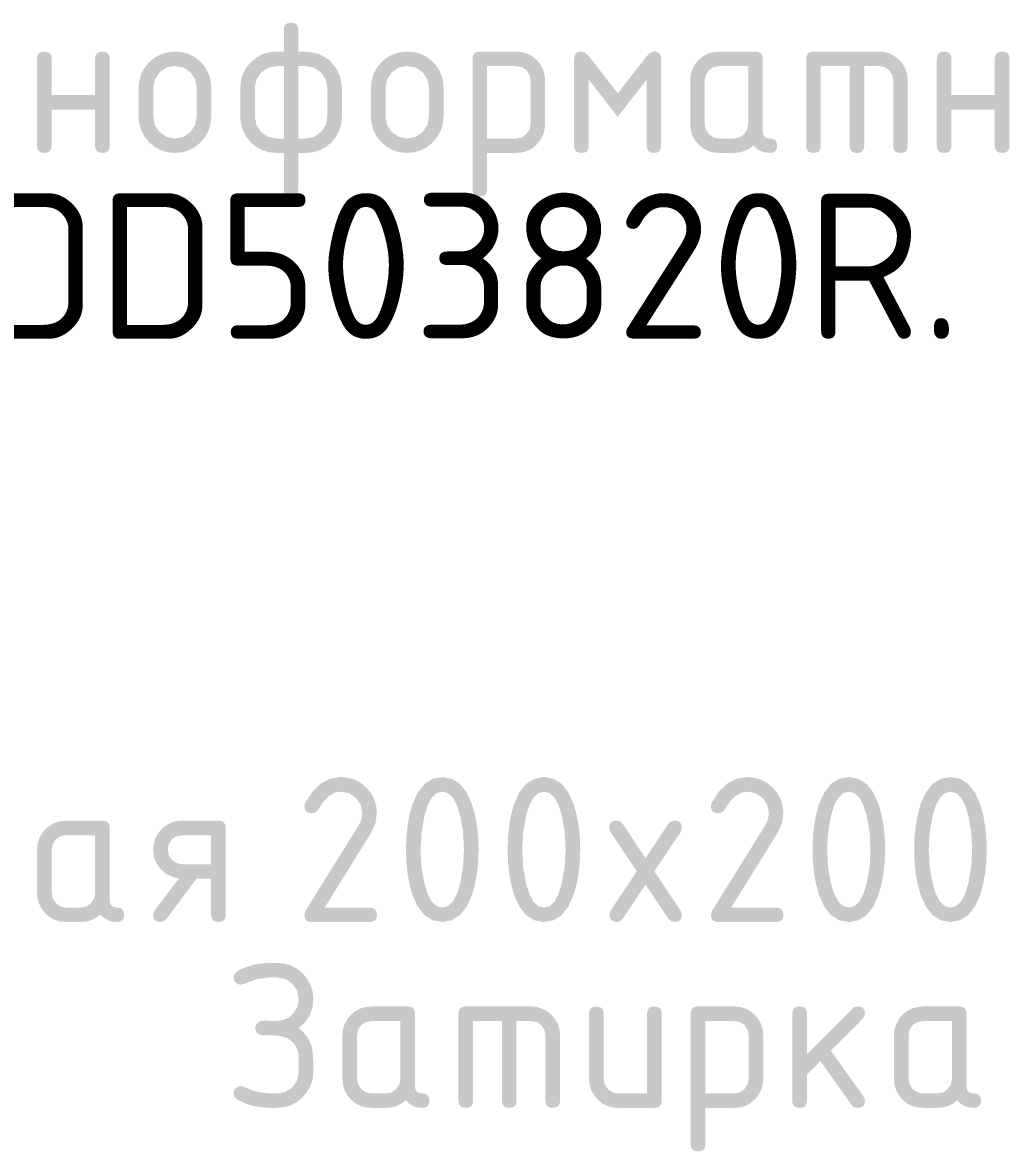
# Model space of a CAD drawing. Header units: millimetres. Extents: x 0 to 1189, y 0 to 841.
# Drawn here: x 1052.7 to 1073.31, y 405.28 to 428.85 of the extents above; entities that cross this region are included whole.
import ezdxf

# ---------------------------------------------------------------- set-up
doc = ezdxf.new("R2010")
doc.units = ezdxf.units.MM

msp = doc.modelspace()

# ---------------------------------------------------------------- hatches: boundary and pattern name
h = msp.add_hatch(color=7)
h.paths.add_polyline_path([(1058.15944, 426.42685), (1058.15944, 427.938283), (1058.007304, 427.938283), (1057.832293, 427.905968), (1057.685395, 427.807094), (1057.58652, 427.660608), (1057.554205, 427.485184), (1057.554205, 426.879949), (1057.58652, 426.706386), (1057.685395, 426.55804), (1057.832293, 426.460819), (1058.007304, 426.42685)])
h.paths.add_polyline_path([(1058.15944, 426.126438), (1058.007304, 426.126438), (1057.854807, 426.140029), (1057.714609, 426.181008), (1057.5864, 426.249686), (1057.469869, 426.346373), (1057.372864, 426.463153), (1057.304022, 426.591044), (1057.262983, 426.729993), (1057.249383, 426.879949), (1057.249383, 427.485184), (1057.262983, 427.63769), (1057.304022, 427.777948), (1057.372864, 427.906321), (1057.469869, 428.02317), (1057.5864, 428.119857), (1057.714609, 428.188535), (1057.854807, 428.229514), (1058.007304, 428.243105), (1058.15944, 428.243105), (1058.15944, 428.700062), (1058.168965, 428.764391), (1058.197198, 428.810788), (1058.243621, 428.838891), (1058.307717, 428.848339), (1058.374594, 428.838891), (1058.4223, 428.810788), (1058.450886, 428.764391), (1058.460403, 428.700062), (1058.460403, 428.243105), (1058.604779, 428.239841), (1058.726985, 428.229807), (1058.82697, 428.212642), (1058.904683, 428.187983), (1059.097953, 428.073882), (1059.24368, 427.908517), (1059.338696, 427.708013), (1059.37046, 427.485184), (1059.37046, 426.879949), (1059.356326, 426.729993), (1059.314442, 426.591044), (1059.245584, 426.463153), (1059.150525, 426.346373), (1059.033676, 426.249686), (1058.905303, 426.181008), (1058.765044, 426.140029), (1058.612539, 426.126438), (1058.460403, 426.126438), (1058.460403, 425.364659), (1058.450886, 425.30033), (1058.4223, 425.253933), (1058.374594, 425.22583), (1058.307717, 425.216382), (1058.243621, 425.22583), (1058.197198, 425.253933), (1058.168965, 425.30033), (1058.15944, 425.364659)])
h.paths.add_polyline_path([(1058.460403, 426.42685), (1058.612539, 426.42685), (1058.787963, 426.46137), (1058.934448, 426.562449), (1059.033323, 426.708384), (1059.065638, 426.879949), (1059.065638, 427.485184), (1059.033323, 427.660608), (1058.934448, 427.807094), (1058.787963, 427.905968), (1058.612539, 427.938283), (1058.460403, 427.938283)])
h = msp.add_hatch(color=7)
h.dxf.hatch_style = 2
h.paths.add_polyline_path([(1053.310884, 427.032636), (1053.310884, 426.274715), (1053.301376, 426.208526), (1053.27285, 426.162336), (1053.225308, 426.135266), (1053.158749, 426.126438), (1053.091871, 426.135266), (1053.044165, 426.162336), (1053.015579, 426.208526), (1053.006062, 426.274715), (1053.006062, 428.094828), (1053.015579, 428.159156), (1053.044165, 428.205553), (1053.091871, 428.233657), (1053.158749, 428.243105), (1053.225308, 428.233657), (1053.27285, 428.205553), (1053.301376, 428.159156), (1053.310884, 428.094828), (1053.310884, 427.336907), (1054.217082, 427.336907), (1054.217082, 428.094828), (1054.22659, 428.159156), (1054.255116, 428.205553), (1054.302658, 428.233657), (1054.369217, 428.243105), (1054.436095, 428.233657), (1054.483801, 428.205553), (1054.512387, 428.159156), (1054.521904, 428.094828), (1054.521904, 426.274715), (1054.512387, 426.208526), (1054.483801, 426.162336), (1054.436095, 426.135266), (1054.369217, 426.126438), (1054.302658, 426.135266), (1054.255116, 426.162336), (1054.22659, 426.208526), (1054.217082, 426.274715), (1054.217082, 427.032636)])
h = msp.add_hatch(color=7)
h.paths.add_polyline_path([(1055.127723, 426.879949), (1055.127723, 427.485184), (1055.141322, 427.63769), (1055.182362, 427.777948), (1055.251203, 427.906321), (1055.348209, 428.02317), (1055.464739, 428.119857), (1055.592948, 428.188535), (1055.733146, 428.229514), (1055.885644, 428.243105), (1056.038141, 428.229574), (1056.178339, 428.189017), (1056.306548, 428.121484), (1056.423079, 428.027028), (1056.520084, 427.910429), (1056.588925, 427.781738), (1056.629965, 427.64023), (1056.643565, 427.485184), (1056.643565, 426.879949), (1056.629285, 426.729993), (1056.586789, 426.591044), (1056.516596, 426.463153), (1056.41922, 426.346373), (1056.3043, 426.249686), (1056.176203, 426.181008), (1056.03622, 426.140029), (1055.885644, 426.126438), (1055.733146, 426.140029), (1055.592948, 426.181008), (1055.464739, 426.249686), (1055.348209, 426.346373), (1055.251203, 426.463153), (1055.182362, 426.591044), (1055.141322, 426.729993)])
h.paths.add_polyline_path([(1056.338743, 426.884359), (1056.338743, 427.489594), (1056.306428, 427.663157), (1056.207553, 427.811503), (1056.060654, 427.910378), (1055.885644, 427.942693), (1055.710633, 427.910378), (1055.563734, 427.811503), (1055.46486, 427.663157), (1055.432545, 427.489594), (1055.432545, 426.884359), (1055.46486, 426.707488), (1055.563734, 426.562449), (1055.710633, 426.46137), (1055.885644, 426.42685), (1056.060654, 426.46137), (1056.207553, 426.562449), (1056.306428, 426.708935)])
h = msp.add_hatch(color=7)
h.paths.add_polyline_path([(1059.976694, 426.879949), (1059.976694, 427.485184), (1059.990294, 427.63769), (1060.031334, 427.777948), (1060.100175, 427.906321), (1060.19718, 428.02317), (1060.313711, 428.119857), (1060.44192, 428.188535), (1060.582118, 428.229514), (1060.734615, 428.243105), (1060.887112, 428.229574), (1061.027311, 428.189017), (1061.15552, 428.121484), (1061.27205, 428.027028), (1061.369055, 427.910429), (1061.437897, 427.781738), (1061.478937, 427.64023), (1061.492536, 427.485184), (1061.492536, 426.879949), (1061.478256, 426.729993), (1061.435761, 426.591044), (1061.365567, 426.463153), (1061.268192, 426.346373), (1061.153272, 426.249686), (1061.025175, 426.181008), (1060.885192, 426.140029), (1060.734615, 426.126438), (1060.582118, 426.140029), (1060.44192, 426.181008), (1060.313711, 426.249686), (1060.19718, 426.346373), (1060.100175, 426.463153), (1060.031334, 426.591044), (1059.990294, 426.729993)])
h.paths.add_polyline_path([(1061.187714, 426.884359), (1061.187714, 427.489594), (1061.155399, 427.663157), (1061.056525, 427.811503), (1060.909626, 427.910378), (1060.734615, 427.942693), (1060.559604, 427.910378), (1060.412706, 427.811503), (1060.313831, 427.663157), (1060.281516, 427.489594), (1060.281516, 426.884359), (1060.313831, 426.707488), (1060.412706, 426.562449), (1060.559604, 426.46137), (1060.734615, 426.42685), (1060.909626, 426.46137), (1061.056525, 426.562449), (1061.155399, 426.708935)])
h = msp.add_hatch(color=7)
h.paths.add_polyline_path([(1062.098355, 428.094828), (1062.107872, 428.159156), (1062.136458, 428.205553), (1062.184164, 428.233657), (1062.251042, 428.243105), (1063.008411, 428.243105), (1063.130824, 428.23202), (1063.24316, 428.199077), (1063.345057, 428.144739), (1063.436154, 428.069472), (1063.51397, 427.975834), (1063.569617, 427.872688), (1063.603043, 427.760034), (1063.614197, 427.63787), (1063.614197, 426.731673), (1063.603043, 426.609509), (1063.569617, 426.496855), (1063.51397, 426.393709), (1063.436154, 426.300071), (1063.345057, 426.222944), (1063.24316, 426.168813), (1063.130824, 426.136903), (1063.008411, 426.126438), (1062.403177, 426.126438), (1062.403177, 425.364659), (1062.393668, 425.30033), (1062.365143, 425.253933), (1062.317601, 425.22583), (1062.251042, 425.216382), (1062.184164, 425.22583), (1062.136458, 425.253933), (1062.107872, 425.30033), (1062.098355, 425.364659)])
h.paths.add_polyline_path([(1062.403177, 427.938283), (1062.403177, 426.42685), (1063.008411, 426.42685), (1063.12396, 426.449175), (1063.220078, 426.516147), (1063.287051, 426.614401), (1063.309375, 426.731673), (1063.309375, 427.63787), (1063.287602, 427.755142), (1063.224488, 427.853396), (1063.126165, 427.918163), (1063.008411, 427.938283)])
h = msp.add_hatch(color=7)
h.dxf.hatch_style = 2
h.paths.add_polyline_path([(1065.130072, 426.879949), (1064.524838, 427.658817), (1064.524838, 426.274715), (1064.515329, 426.208526), (1064.486804, 426.162336), (1064.439261, 426.135266), (1064.372702, 426.126438), (1064.305824, 426.135266), (1064.258118, 426.162336), (1064.229533, 426.208526), (1064.220016, 426.274715), (1064.220016, 428.094828), (1064.229533, 428.159156), (1064.258118, 428.205553), (1064.305824, 428.233657), (1064.372702, 428.243105), (1064.44877, 428.220298), (1064.524838, 428.149949), (1065.130072, 427.371082), (1065.735858, 428.149949), (1065.811925, 428.220298), (1065.887993, 428.243105), (1065.952321, 428.233657), (1065.998718, 428.205553), (1066.026822, 428.159156), (1066.03627, 428.094828), (1066.03627, 426.274715), (1066.026822, 426.208526), (1065.998718, 426.162336), (1065.952321, 426.135266), (1065.887993, 426.126438), (1065.821434, 426.135266), (1065.773891, 426.162336), (1065.745366, 426.208526), (1065.735858, 426.274715), (1065.735858, 427.658817)])
h = msp.add_hatch(color=7)
h.paths.add_polyline_path([(1067.853404, 427.938283), (1067.248169, 427.938283), (1067.130416, 427.91651), (1067.032093, 427.853396), (1066.968979, 427.755142), (1066.947206, 427.63787), (1066.947206, 426.731673), (1066.96953, 426.616055), (1067.036503, 426.516147), (1067.134274, 426.449175), (1067.248169, 426.42685), (1067.55244, 426.42685), (1067.667989, 426.449175), (1067.764107, 426.516147), (1067.831079, 426.614401), (1067.853404, 426.731673)])
h.paths.add_polyline_path([(1068.458638, 426.274715), (1068.44919, 426.208526), (1068.421086, 426.162336), (1068.37469, 426.135266), (1068.310361, 426.126438), (1068.207964, 426.136016), (1068.116264, 426.165023), (1068.034797, 426.213875), (1067.963096, 426.282983), (1067.873428, 426.213875), (1067.775338, 426.165023), (1067.668462, 426.136016), (1067.55244, 426.126438), (1067.248169, 426.126438), (1067.125756, 426.136903), (1067.01342, 426.168813), (1066.911523, 426.222944), (1066.820426, 426.300071), (1066.74261, 426.393089), (1066.686963, 426.495201), (1066.653537, 426.607649), (1066.642384, 426.731673), (1066.642384, 427.63787), (1066.653537, 427.760034), (1066.686963, 427.872688), (1066.74261, 427.975834), (1066.820426, 428.069472), (1066.911523, 428.144739), (1067.01342, 428.199077), (1067.125756, 428.23202), (1067.248169, 428.243105), (1068.005539, 428.243105), (1068.072417, 428.233657), (1068.120123, 428.205553), (1068.148709, 428.159156), (1068.158226, 428.094828), (1068.158226, 426.579537), (1068.167734, 426.512659), (1068.19626, 426.464953), (1068.243802, 426.436368), (1068.310361, 426.42685), (1068.37469, 426.417342), (1068.421086, 426.388817), (1068.44919, 426.341274)])
h = msp.add_hatch(color=7)
h.dxf.hatch_style = 2
h.paths.add_polyline_path([(1069.217439, 428.243105), (1070.580594, 428.243105), (1070.702068, 428.23202), (1070.813207, 428.199077), (1070.914837, 428.144739), (1071.007786, 428.069472), (1071.085602, 427.975834), (1071.141249, 427.872688), (1071.174675, 427.760034), (1071.185828, 427.63787), (1071.185828, 426.274715), (1071.176311, 426.208526), (1071.147726, 426.162336), (1071.10002, 426.135266), (1071.033142, 426.126438), (1070.966582, 426.135266), (1070.91904, 426.162336), (1070.890515, 426.208526), (1070.881006, 426.274715), (1070.881006, 427.63787), (1070.859233, 427.755142), (1070.796119, 427.853396), (1070.697865, 427.918163), (1070.580594, 427.938283), (1070.275772, 427.938283), (1070.275772, 426.274715), (1070.266255, 426.208526), (1070.237669, 426.162336), (1070.189963, 426.135266), (1070.123085, 426.126438), (1070.058989, 426.135266), (1070.012567, 426.162336), (1069.984334, 426.208526), (1069.974808, 426.274715), (1069.974808, 427.938283), (1069.369574, 427.938283), (1069.369574, 426.274715), (1069.360065, 426.208526), (1069.33154, 426.162336), (1069.283998, 426.135266), (1069.217439, 426.126438), (1069.150561, 426.135266), (1069.102855, 426.162336), (1069.074269, 426.208526), (1069.064752, 426.274715), (1069.064752, 428.094828), (1069.074269, 428.159156), (1069.102855, 428.205553), (1069.150561, 428.233657)])
h = msp.add_hatch(color=7)
h.dxf.hatch_style = 2
h.paths.add_polyline_path([(1072.096885, 427.032636), (1072.096885, 426.274715), (1072.087377, 426.208526), (1072.058851, 426.162336), (1072.011309, 426.135266), (1071.94475, 426.126438), (1071.877872, 426.135266), (1071.830166, 426.162336), (1071.80158, 426.208526), (1071.792063, 426.274715), (1071.792063, 428.094828), (1071.80158, 428.159156), (1071.830166, 428.205553), (1071.877872, 428.233657), (1071.94475, 428.243105), (1072.011309, 428.233657), (1072.058851, 428.205553), (1072.087377, 428.159156), (1072.096885, 428.094828), (1072.096885, 427.336907), (1073.003083, 427.336907), (1073.003083, 428.094828), (1073.012591, 428.159156), (1073.041117, 428.205553), (1073.088659, 428.233657), (1073.155218, 428.243105), (1073.222096, 428.233657), (1073.269802, 428.205553), (1073.298388, 428.159156), (1073.307905, 428.094828), (1073.307905, 426.274715), (1073.298388, 426.208526), (1073.269802, 426.162336), (1073.222096, 426.135266), (1073.155218, 426.126438), (1073.088659, 426.135266), (1073.041117, 426.162336), (1073.012591, 426.208526), (1073.003083, 426.274715), (1073.003083, 427.032636)])
h = msp.add_hatch(color=7)
h.dxf.hatch_style = 2
h.paths.add_polyline_path([(1059.344526, 413.094682), (1059.495102, 413.081169), (1059.635085, 413.040319), (1059.763183, 412.971666), (1059.878102, 412.874747), (1059.975478, 412.757898), (1060.045672, 412.629525), (1060.088167, 412.489267), (1060.102447, 412.336761), (1060.067376, 412.120409), (1059.962438, 411.90075), (1059.009938, 410.368371), (1059.94976, 410.368371), (1060.016638, 410.358863), (1060.064344, 410.330338), (1060.09293, 410.282795), (1060.102447, 410.216236), (1060.09293, 410.150047), (1060.064344, 410.103857), (1060.016638, 410.076787), (1059.94976, 410.067959), (1058.739292, 410.067959), (1058.672414, 410.076787), (1058.624708, 410.103857), (1058.596122, 410.150047), (1058.586605, 410.216236), (1058.611961, 410.304982), (1059.721557, 412.087061), (1059.778608, 412.210464), (1059.797625, 412.336761), (1059.76531, 412.512185), (1059.666436, 412.658671), (1059.519537, 412.757545), (1059.344526, 412.78986), (1059.217436, 412.76608), (1059.096341, 412.694707), (1058.980827, 412.575687), (1058.870481, 412.40897), (1058.815842, 412.355502), (1058.739292, 412.336761), (1058.672414, 412.346356), (1058.624708, 412.375071), (1058.596122, 412.422802), (1058.586605, 412.489448), (1058.599283, 412.548428), (1058.752702, 412.787492), (1058.927463, 412.958187), (1059.124445, 413.060567)])
h = msp.add_hatch(color=7)
h.paths.add_polyline_path([(1061.919689, 411.579391), (1061.900121, 411.946087), (1061.839211, 412.290459), (1061.770835, 412.509645), (1061.68618, 412.66563), (1061.584886, 412.75888), (1061.46659, 412.78986), (1061.349922, 412.758811), (1061.248446, 412.665079), (1061.162887, 412.507784), (1061.093968, 412.286049), (1061.033059, 411.940575), (1061.013491, 411.579391), (1061.033059, 411.216278), (1061.093968, 410.872182), (1061.162345, 410.652308), (1061.246999, 410.494806), (1061.348294, 410.40004), (1061.46659, 410.368371), (1061.584886, 410.40004), (1061.68618, 410.494806), (1061.770835, 410.652308), (1061.839211, 410.872182), (1061.900121, 411.216278)])
h.paths.add_polyline_path([(1062.224511, 411.579391), (1062.215803, 411.31827), (1062.189991, 411.075029), (1062.147539, 410.849979), (1062.088912, 410.643428), (1061.978109, 410.391195), (1061.836662, 410.211413), (1061.665759, 410.103771), (1061.46659, 410.067959), (1061.265723, 410.103771), (1061.094519, 410.211413), (1060.952668, 410.391195), (1060.839858, 410.643428), (1060.78378, 410.849979), (1060.742637, 411.075029), (1060.717307, 411.31827), (1060.708669, 411.579391), (1060.717307, 411.842821), (1060.742637, 412.087336), (1060.78378, 412.312835), (1060.839858, 412.519213), (1060.952668, 412.771679), (1061.094519, 412.951435), (1061.265723, 413.058948), (1061.46659, 413.094682), (1061.665759, 413.058948), (1061.836662, 412.951435), (1061.978109, 412.771679), (1062.088912, 412.519213), (1062.147539, 412.310975), (1062.189991, 412.085683), (1062.215803, 411.8422)])
h = msp.add_hatch(color=7)
h.paths.add_polyline_path([(1064.041752, 411.579391), (1064.022184, 411.946087), (1063.961275, 412.290459), (1063.892898, 412.509645), (1063.808244, 412.66563), (1063.706949, 412.75888), (1063.588653, 412.78986), (1063.471985, 412.758811), (1063.37051, 412.665079), (1063.284951, 412.507784), (1063.216032, 412.286049), (1063.155123, 411.940575), (1063.135554, 411.579391), (1063.155123, 411.216278), (1063.216032, 410.872182), (1063.284408, 410.652308), (1063.369063, 410.494806), (1063.470357, 410.40004), (1063.588653, 410.368371), (1063.706949, 410.40004), (1063.808244, 410.494806), (1063.892898, 410.652308), (1063.961275, 410.872182), (1064.022184, 411.216278)])
h.paths.add_polyline_path([(1064.346574, 411.579391), (1064.337867, 411.31827), (1064.312055, 411.075029), (1064.269602, 410.849979), (1064.210975, 410.643428), (1064.100173, 410.391195), (1063.958726, 410.211413), (1063.787823, 410.103771), (1063.588653, 410.067959), (1063.387787, 410.103771), (1063.216583, 410.211413), (1063.074731, 410.391195), (1062.961922, 410.643428), (1062.905844, 410.849979), (1062.864701, 411.075029), (1062.839371, 411.31827), (1062.830732, 411.579391), (1062.839371, 411.842821), (1062.864701, 412.087336), (1062.905844, 412.312835), (1062.961922, 412.519213), (1063.074731, 412.771679), (1063.216583, 412.951435), (1063.387787, 413.058948), (1063.588653, 413.094682), (1063.787823, 413.058948), (1063.958726, 412.951435), (1064.100173, 412.771679), (1064.210975, 412.519213), (1064.269602, 412.310975), (1064.312055, 412.085683), (1064.337867, 411.8422)])
h = msp.add_hatch(color=7)
h.dxf.hatch_style = 2
h.paths.add_polyline_path([(1067.832781, 413.094682), (1067.983357, 413.081169), (1068.12334, 413.040319), (1068.251437, 412.971666), (1068.366357, 412.874747), (1068.463733, 412.757898), (1068.533927, 412.629525), (1068.576422, 412.489267), (1068.590702, 412.336761), (1068.555631, 412.120409), (1068.450693, 411.90075), (1067.498193, 410.368371), (1068.438015, 410.368371), (1068.504893, 410.358863), (1068.552599, 410.330338), (1068.581185, 410.282795), (1068.590702, 410.216236), (1068.581185, 410.150047), (1068.552599, 410.103857), (1068.504893, 410.076787), (1068.438015, 410.067959), (1067.227546, 410.067959), (1067.160669, 410.076787), (1067.112963, 410.103857), (1067.084377, 410.150047), (1067.07486, 410.216236), (1067.100216, 410.304982), (1068.209812, 412.087061), (1068.266863, 412.210464), (1068.28588, 412.336761), (1068.253565, 412.512185), (1068.154691, 412.658671), (1068.007792, 412.757545), (1067.832781, 412.78986), (1067.705691, 412.76608), (1067.584596, 412.694707), (1067.469082, 412.575687), (1067.358736, 412.40897), (1067.304097, 412.355502), (1067.227546, 412.336761), (1067.160669, 412.346356), (1067.112963, 412.375071), (1067.084377, 412.422802), (1067.07486, 412.489448), (1067.087538, 412.548428), (1067.240957, 412.787492), (1067.415718, 412.958187), (1067.6127, 413.060567)])
h = msp.add_hatch(color=7)
h.paths.add_polyline_path([(1070.407944, 411.579391), (1070.388375, 411.946087), (1070.327466, 412.290459), (1070.25909, 412.509645), (1070.174435, 412.66563), (1070.073141, 412.75888), (1069.954845, 412.78986), (1069.838176, 412.758811), (1069.736701, 412.665079), (1069.651142, 412.507784), (1069.582223, 412.286049), (1069.521314, 411.940575), (1069.501746, 411.579391), (1069.521314, 411.216278), (1069.582223, 410.872182), (1069.6506, 410.652308), (1069.735254, 410.494806), (1069.836549, 410.40004), (1069.954845, 410.368371), (1070.073141, 410.40004), (1070.174435, 410.494806), (1070.25909, 410.652308), (1070.327466, 410.872182), (1070.388375, 411.216278)])
h.paths.add_polyline_path([(1070.712766, 411.579391), (1070.704058, 411.31827), (1070.678246, 411.075029), (1070.635794, 410.849979), (1070.577167, 410.643428), (1070.466364, 410.391195), (1070.324917, 410.211413), (1070.154014, 410.103771), (1069.954845, 410.067959), (1069.753978, 410.103771), (1069.582774, 410.211413), (1069.440922, 410.391195), (1069.328113, 410.643428), (1069.272035, 410.849979), (1069.230892, 411.075029), (1069.205562, 411.31827), (1069.196924, 411.579391), (1069.205562, 411.842821), (1069.230892, 412.087336), (1069.272035, 412.312835), (1069.328113, 412.519213), (1069.440922, 412.771679), (1069.582774, 412.951435), (1069.753978, 413.058948), (1069.954845, 413.094682), (1070.154014, 413.058948), (1070.324917, 412.951435), (1070.466364, 412.771679), (1070.577167, 412.519213), (1070.635794, 412.310975), (1070.678246, 412.085683), (1070.704058, 411.8422)])
h = msp.add_hatch(color=7)
h.paths.add_polyline_path([(1072.530007, 411.579391), (1072.510439, 411.946087), (1072.44953, 412.290459), (1072.381153, 412.509645), (1072.296499, 412.66563), (1072.195204, 412.75888), (1072.076908, 412.78986), (1071.96024, 412.758811), (1071.858765, 412.665079), (1071.773206, 412.507784), (1071.704287, 412.286049), (1071.643378, 411.940575), (1071.623809, 411.579391), (1071.643378, 411.216278), (1071.704287, 410.872182), (1071.772663, 410.652308), (1071.857318, 410.494806), (1071.958612, 410.40004), (1072.076908, 410.368371), (1072.195204, 410.40004), (1072.296499, 410.494806), (1072.381153, 410.652308), (1072.44953, 410.872182), (1072.510439, 411.216278)])
h.paths.add_polyline_path([(1072.834829, 411.579391), (1072.826122, 411.31827), (1072.800309, 411.075029), (1072.757857, 410.849979), (1072.69923, 410.643428), (1072.588427, 410.391195), (1072.44698, 410.211413), (1072.276078, 410.103771), (1072.076908, 410.067959), (1071.876042, 410.103771), (1071.704838, 410.211413), (1071.562986, 410.391195), (1071.450177, 410.643428), (1071.394099, 410.849979), (1071.352956, 411.075029), (1071.327626, 411.31827), (1071.318987, 411.579391), (1071.327626, 411.842821), (1071.352956, 412.087336), (1071.394099, 412.312835), (1071.450177, 412.519213), (1071.562986, 412.771679), (1071.704838, 412.951435), (1071.876042, 413.058948), (1072.076908, 413.094682), (1072.276078, 413.058948), (1072.44698, 412.951435), (1072.588427, 412.771679), (1072.69923, 412.519213), (1072.757857, 412.310975), (1072.800309, 412.085683), (1072.826122, 411.8422)])
h = msp.add_hatch(color=7)
h.paths.add_polyline_path([(1054.217991, 411.879804), (1053.612757, 411.879804), (1053.495004, 411.858031), (1053.396681, 411.794917), (1053.333566, 411.696662), (1053.311793, 411.579391), (1053.311793, 410.673193), (1053.334118, 410.557576), (1053.40109, 410.457668), (1053.498862, 410.390696), (1053.612757, 410.368371), (1053.917028, 410.368371), (1054.032576, 410.390696), (1054.128694, 410.457668), (1054.195667, 410.555922), (1054.217991, 410.673193)])
h.paths.add_polyline_path([(1054.823226, 410.216236), (1054.813777, 410.150047), (1054.785674, 410.103857), (1054.739277, 410.076787), (1054.674949, 410.067959), (1054.572552, 410.077536), (1054.480852, 410.106544), (1054.399384, 410.155396), (1054.327683, 410.224504), (1054.238016, 410.155396), (1054.139925, 410.106544), (1054.03305, 410.077536), (1053.917028, 410.067959), (1053.612757, 410.067959), (1053.490344, 410.078424), (1053.378008, 410.110334), (1053.276111, 410.164465), (1053.185014, 410.241592), (1053.107198, 410.334609), (1053.051551, 410.436722), (1053.018125, 410.54917), (1053.006971, 410.673193), (1053.006971, 411.579391), (1053.018125, 411.701554), (1053.051551, 411.814209), (1053.107198, 411.917355), (1053.185014, 412.010993), (1053.276111, 412.08626), (1053.378008, 412.140597), (1053.490344, 412.173541), (1053.612757, 412.184626), (1054.370127, 412.184626), (1054.437005, 412.175178), (1054.484711, 412.147074), (1054.513296, 412.100677), (1054.522813, 412.036349), (1054.522813, 410.521058), (1054.532322, 410.45418), (1054.560847, 410.406474), (1054.608389, 410.377888), (1054.674949, 410.368371), (1054.739277, 410.358863), (1054.785674, 410.330338), (1054.813777, 410.282795)])
h = msp.add_hatch(color=7)
h.paths.add_polyline_path([(1055.967729, 410.978015), (1055.857374, 411.002131), (1055.755855, 411.042783), (1055.663949, 411.100799), (1055.582429, 411.177004), (1055.515551, 411.266232), (1055.467845, 411.362488), (1055.43926, 411.466599), (1055.429743, 411.579391), (1055.440896, 411.701554), (1055.474322, 411.814209), (1055.529969, 411.917355), (1055.607785, 412.010993), (1055.698882, 412.08626), (1055.800779, 412.140597), (1055.913115, 412.173541), (1056.035528, 412.184626), (1056.792898, 412.184626), (1056.859776, 412.175178), (1056.907482, 412.147074), (1056.936068, 412.100677), (1056.945585, 412.036349), (1056.945585, 410.216236), (1056.936068, 410.150047), (1056.907482, 410.103857), (1056.859776, 410.076787), (1056.792898, 410.067959), (1056.726339, 410.076787), (1056.678796, 410.103857), (1056.650271, 410.150047), (1056.640763, 410.216236), (1056.640763, 410.974157), (1056.335941, 410.974157), (1055.704799, 410.12749), (1055.650022, 410.081808), (1055.582429, 410.067959), (1055.515551, 410.076787), (1055.467845, 410.103857), (1055.43926, 410.150047), (1055.429743, 410.216236), (1055.459508, 410.309391)])
h.paths.add_polyline_path([(1055.734565, 411.579391), (1055.756889, 411.463292), (1055.823862, 411.363315), (1055.921633, 411.296825), (1056.035528, 411.274569), (1056.640763, 411.274569), (1056.640763, 411.879804), (1056.035528, 411.879804), (1055.917775, 411.858031), (1055.819452, 411.794917), (1055.756338, 411.696662)])
h = msp.add_hatch(color=7)
h.dxf.hatch_style = 2
h.paths.add_polyline_path([(1065.892618, 411.126292), (1066.443282, 410.300572), (1066.468638, 410.216236), (1066.459121, 410.150047), (1066.430535, 410.103857), (1066.382829, 410.076787), (1066.315952, 410.067959), (1066.243053, 410.083738), (1066.189172, 410.131349), (1065.710717, 410.851236), (1065.232262, 410.131349), (1065.178381, 410.083738), (1065.105483, 410.067959), (1065.047812, 410.078019), (1064.999649, 410.110403), (1064.965061, 410.160219), (1064.952796, 410.216236), (1064.978152, 410.300572), (1065.528816, 411.126292), (1064.978152, 411.947603), (1064.952796, 412.036349), (1064.962313, 412.100677), (1064.990899, 412.147074), (1065.038605, 412.175178), (1065.105483, 412.184626), (1065.178381, 412.168847), (1065.232262, 412.121236), (1065.710717, 411.401349), (1066.189172, 412.121236), (1066.243053, 412.168847), (1066.315952, 412.184626), (1066.382829, 412.175798), (1066.430535, 412.148728), (1066.459121, 412.102538), (1066.468638, 412.036349), (1066.443282, 411.947603)])
h = msp.add_hatch(color=7)
h.dxf.hatch_style = 2
h.paths.add_polyline_path([(1057.865216, 408.909296), (1057.597945, 408.876981), (1057.327781, 408.778107), (1057.259981, 408.757161), (1057.20231, 408.76915), (1057.154148, 408.803463), (1057.119559, 408.854933), (1057.107295, 408.909296), (1057.129619, 408.986811), (1057.196591, 409.044895), (1057.348038, 409.119473), (1057.510233, 409.172295), (1057.682763, 409.203723), (1057.865216, 409.214118), (1058.017351, 409.214118), (1058.16754, 409.200605), (1058.306463, 409.159755), (1058.434225, 409.091102), (1058.550927, 408.994183), (1058.648535, 408.877334), (1058.718703, 408.748961), (1058.76107, 408.608703), (1058.775272, 408.456197), (1058.756246, 408.277759), (1058.699135, 408.1172), (1058.603887, 407.974831), (1058.47045, 407.850963), (1058.568773, 407.763845), (1058.647666, 407.667064), (1058.706715, 407.56067), (1058.745506, 407.444717), (1058.757366, 407.36778), (1058.766797, 407.257924), (1058.773024, 407.115512), (1058.775272, 406.940906), (1058.76107, 406.79095), (1058.718703, 406.652001), (1058.648535, 406.52411), (1058.550927, 406.40733), (1058.434225, 406.310643), (1058.306463, 406.241965), (1058.16754, 406.200986), (1058.017351, 406.187395), (1057.865216, 406.187395), (1057.685244, 406.19773), (1057.51354, 406.228736), (1057.350518, 406.280413), (1057.196591, 406.35276), (1057.129619, 406.412222), (1057.107295, 406.487807), (1057.119559, 406.547683), (1057.154148, 406.598051), (1057.20231, 406.630434), (1057.259981, 406.640494), (1057.327781, 406.623406), (1057.502654, 406.550439), (1057.661817, 406.509305), (1057.808165, 406.493802), (1058.017351, 406.487807), (1058.192775, 406.521776), (1058.339261, 406.618997), (1058.438135, 406.765896), (1058.47045, 406.940906), (1058.47045, 407.245728), (1058.455223, 407.362655), (1058.41147, 407.470073), (1058.332767, 407.570231), (1058.230809, 407.641708), (1058.105907, 407.684556), (1057.958371, 407.698827), (1057.865216, 407.698827), (1057.780328, 407.698827), (1057.673117, 407.708887), (1057.607247, 407.741271), (1057.572658, 407.791156), (1057.560393, 407.850963), (1057.572658, 407.910839), (1057.607247, 407.961206), (1057.67043, 407.995519), (1057.77206, 408.007508), (1057.860806, 408.003649), (1057.962781, 407.99924), (1058.076107, 408.007947), (1058.175688, 408.03376), (1058.261832, 408.076212), (1058.334851, 408.134839), (1058.436137, 408.282909), (1058.47045, 408.456197), (1058.438135, 408.631621), (1058.339261, 408.778107), (1058.191122, 408.876981), (1058.017351, 408.909296)])
h = msp.add_hatch(color=7)
h.paths.add_polyline_path([(1060.592547, 407.99924), (1059.987312, 407.99924), (1059.869559, 407.977467), (1059.771236, 407.914353), (1059.708122, 407.816098), (1059.686349, 407.698827), (1059.686349, 406.79263), (1059.708673, 406.677012), (1059.775646, 406.577104), (1059.873418, 406.510132), (1059.987312, 406.487807), (1060.291583, 406.487807), (1060.407132, 406.510132), (1060.50325, 406.577104), (1060.570223, 406.675358), (1060.592547, 406.79263)])
h.paths.add_polyline_path([(1061.197781, 406.335672), (1061.188333, 406.269483), (1061.16023, 406.223293), (1061.113833, 406.196223), (1061.049504, 406.187395), (1060.947107, 406.196973), (1060.855408, 406.22598), (1060.77394, 406.274832), (1060.702239, 406.34394), (1060.612571, 406.274832), (1060.514481, 406.22598), (1060.407606, 406.196973), (1060.291583, 406.187395), (1059.987312, 406.187395), (1059.8649, 406.19786), (1059.752564, 406.22977), (1059.650666, 406.283901), (1059.559569, 406.361028), (1059.481753, 406.454046), (1059.426106, 406.556158), (1059.39268, 406.668606), (1059.381527, 406.79263), (1059.381527, 407.698827), (1059.39268, 407.820991), (1059.426106, 407.933645), (1059.481753, 408.036791), (1059.559569, 408.130429), (1059.650666, 408.205696), (1059.752564, 408.260033), (1059.8649, 408.292977), (1059.987312, 408.304062), (1060.744682, 408.304062), (1060.81156, 408.294614), (1060.859266, 408.26651), (1060.887852, 408.220113), (1060.897369, 408.155785), (1060.897369, 406.640494), (1060.906877, 406.573616), (1060.935403, 406.52591), (1060.982945, 406.497325), (1061.049504, 406.487807), (1061.113833, 406.478299), (1061.16023, 406.449774), (1061.188333, 406.402231)])
h = msp.add_hatch(color=7)
h.dxf.hatch_style = 2
h.paths.add_polyline_path([(1061.956682, 408.304062), (1063.319837, 408.304062), (1063.441311, 408.292977), (1063.55245, 408.260033), (1063.654081, 408.205696), (1063.747029, 408.130429), (1063.824845, 408.036791), (1063.880492, 407.933645), (1063.913918, 407.820991), (1063.925072, 407.698827), (1063.925072, 406.335672), (1063.915555, 406.269483), (1063.886969, 406.223293), (1063.839263, 406.196223), (1063.772385, 406.187395), (1063.705826, 406.196223), (1063.658284, 406.223293), (1063.629758, 406.269483), (1063.62025, 406.335672), (1063.62025, 407.698827), (1063.598477, 407.816098), (1063.535363, 407.914353), (1063.437108, 407.97912), (1063.319837, 407.99924), (1063.015015, 407.99924), (1063.015015, 406.335672), (1063.005498, 406.269483), (1062.976913, 406.223293), (1062.929207, 406.196223), (1062.862329, 406.187395), (1062.798233, 406.196223), (1062.75181, 406.223293), (1062.723577, 406.269483), (1062.714052, 406.335672), (1062.714052, 407.99924), (1062.108817, 407.99924), (1062.108817, 406.335672), (1062.099309, 406.269483), (1062.070784, 406.223293), (1062.023241, 406.196223), (1061.956682, 406.187395), (1061.889804, 406.196223), (1061.842098, 406.223293), (1061.813512, 406.269483), (1061.803995, 406.335672), (1061.803995, 408.155785), (1061.813512, 408.220113), (1061.842098, 408.26651), (1061.889804, 408.294614)])
h = msp.add_hatch(color=7)
h.dxf.hatch_style = 2
h.paths.add_polyline_path([(1066.047249, 408.155785), (1066.047249, 406.335672), (1066.037732, 406.269483), (1066.009146, 406.223293), (1065.96144, 406.196223), (1065.894562, 406.187395), (1065.137192, 406.187395), (1065.01478, 406.19786), (1064.902444, 406.22977), (1064.800546, 406.283901), (1064.709449, 406.361028), (1064.631633, 406.454046), (1064.575986, 406.556158), (1064.54256, 406.668606), (1064.531407, 406.79263), (1064.531407, 408.155785), (1064.540924, 408.220113), (1064.56951, 408.26651), (1064.617215, 408.294614), (1064.684093, 408.304062), (1064.750653, 408.294614), (1064.798195, 408.26651), (1064.82672, 408.220113), (1064.836229, 408.155785), (1064.836229, 406.79263), (1064.858553, 406.677012), (1064.925526, 406.577104), (1065.023298, 406.510132), (1065.137192, 406.487807), (1065.742427, 406.487807), (1065.742427, 408.155785), (1065.751935, 408.220113), (1065.780461, 408.26651), (1065.828003, 408.294614), (1065.894562, 408.304062), (1065.96144, 408.294614), (1066.009146, 408.26651), (1066.037732, 408.220113)])
h = msp.add_hatch(color=7)
h.paths.add_polyline_path([(1066.653168, 408.155785), (1066.662685, 408.220113), (1066.69127, 408.26651), (1066.738976, 408.294614), (1066.805854, 408.304062), (1067.563224, 408.304062), (1067.685637, 408.292977), (1067.797973, 408.260033), (1067.89987, 408.205696), (1067.990967, 408.130429), (1068.068783, 408.036791), (1068.12443, 407.933645), (1068.157856, 407.820991), (1068.16901, 407.698827), (1068.16901, 406.79263), (1068.157856, 406.670466), (1068.12443, 406.557812), (1068.068783, 406.454666), (1067.990967, 406.361028), (1067.89987, 406.283901), (1067.797973, 406.22977), (1067.685637, 406.19786), (1067.563224, 406.187395), (1066.95799, 406.187395), (1066.95799, 405.425616), (1066.948481, 405.361287), (1066.919956, 405.31489), (1066.872414, 405.286787), (1066.805854, 405.277339), (1066.738976, 405.286787), (1066.69127, 405.31489), (1066.662685, 405.361287), (1066.653168, 405.425616)])
h.paths.add_polyline_path([(1066.95799, 407.99924), (1066.95799, 406.487807), (1067.563224, 406.487807), (1067.678773, 406.510132), (1067.774891, 406.577104), (1067.841863, 406.675358), (1067.864188, 406.79263), (1067.864188, 407.698827), (1067.842415, 407.816098), (1067.779301, 407.914353), (1067.680977, 407.97912), (1067.563224, 407.99924)])
h = msp.add_hatch(color=7)
h.dxf.hatch_style = 2
h.paths.add_polyline_path([(1069.079751, 407.309118), (1070.032251, 408.261618), (1070.078759, 408.294002), (1070.138084, 408.304062), (1070.204962, 408.294614), (1070.252668, 408.26651), (1070.281254, 408.220113), (1070.290771, 408.155785), (1070.278506, 408.098114), (1070.243917, 408.049952), (1069.579152, 407.381327), (1070.261005, 406.424418), (1070.290771, 406.335672), (1070.281254, 406.269483), (1070.252668, 406.223293), (1070.204962, 406.196223), (1070.138084, 406.187395), (1070.065186, 406.203174), (1070.011304, 406.250785), (1069.359217, 407.165251), (1069.079751, 406.881926), (1069.079751, 406.335672), (1069.070242, 406.269483), (1069.041717, 406.223293), (1068.994174, 406.196223), (1068.927615, 406.187395), (1068.860737, 406.196223), (1068.813031, 406.223293), (1068.784446, 406.269483), (1068.774929, 406.335672), (1068.774929, 408.155785), (1068.784446, 408.220113), (1068.813031, 408.26651), (1068.860737, 408.294614), (1068.927615, 408.304062), (1068.994174, 408.294614), (1069.041717, 408.26651), (1069.070242, 408.220113), (1069.079751, 408.155785)])
h = msp.add_hatch(color=7)
h.paths.add_polyline_path([(1072.107709, 407.99924), (1071.502475, 407.99924), (1071.384722, 407.977467), (1071.286399, 407.914353), (1071.223285, 407.816098), (1071.201512, 407.698827), (1071.201512, 406.79263), (1071.223836, 406.677012), (1071.290808, 406.577104), (1071.38858, 406.510132), (1071.502475, 406.487807), (1071.806746, 406.487807), (1071.922294, 406.510132), (1072.018413, 406.577104), (1072.085385, 406.675358), (1072.107709, 406.79263)])
h.paths.add_polyline_path([(1072.712944, 406.335672), (1072.703496, 406.269483), (1072.675392, 406.223293), (1072.628996, 406.196223), (1072.564667, 406.187395), (1072.46227, 406.196973), (1072.37057, 406.22598), (1072.289102, 406.274832), (1072.217401, 406.34394), (1072.127734, 406.274832), (1072.029644, 406.22598), (1071.922768, 406.196973), (1071.806746, 406.187395), (1071.502475, 406.187395), (1071.380062, 406.19786), (1071.267726, 406.22977), (1071.165829, 406.283901), (1071.074732, 406.361028), (1070.996916, 406.454046), (1070.941269, 406.556158), (1070.907843, 406.668606), (1070.89669, 406.79263), (1070.89669, 407.698827), (1070.907843, 407.820991), (1070.941269, 407.933645), (1070.996916, 408.036791), (1071.074732, 408.130429), (1071.165829, 408.205696), (1071.267726, 408.260033), (1071.380062, 408.292977), (1071.502475, 408.304062), (1072.259845, 408.304062), (1072.326723, 408.294614), (1072.374429, 408.26651), (1072.403014, 408.220113), (1072.412532, 408.155785), (1072.412532, 406.640494), (1072.42204, 406.573616), (1072.450565, 406.52591), (1072.498108, 406.497325), (1072.564667, 406.487807), (1072.628996, 406.478299), (1072.675392, 406.449774), (1072.703496, 406.402231)])

# ---------------------------------------------------------------- texts
at = {"color": 7, "insert": (1051.771391, 425.28616), "char_height": 3.040288, "attachment_point": 1}
msp.add_mtext('{\\fGOSTCommon|b0|i0|c0;DD503820R. }', dxfattribs=at)

doc.saveas('drawing.dxf')
